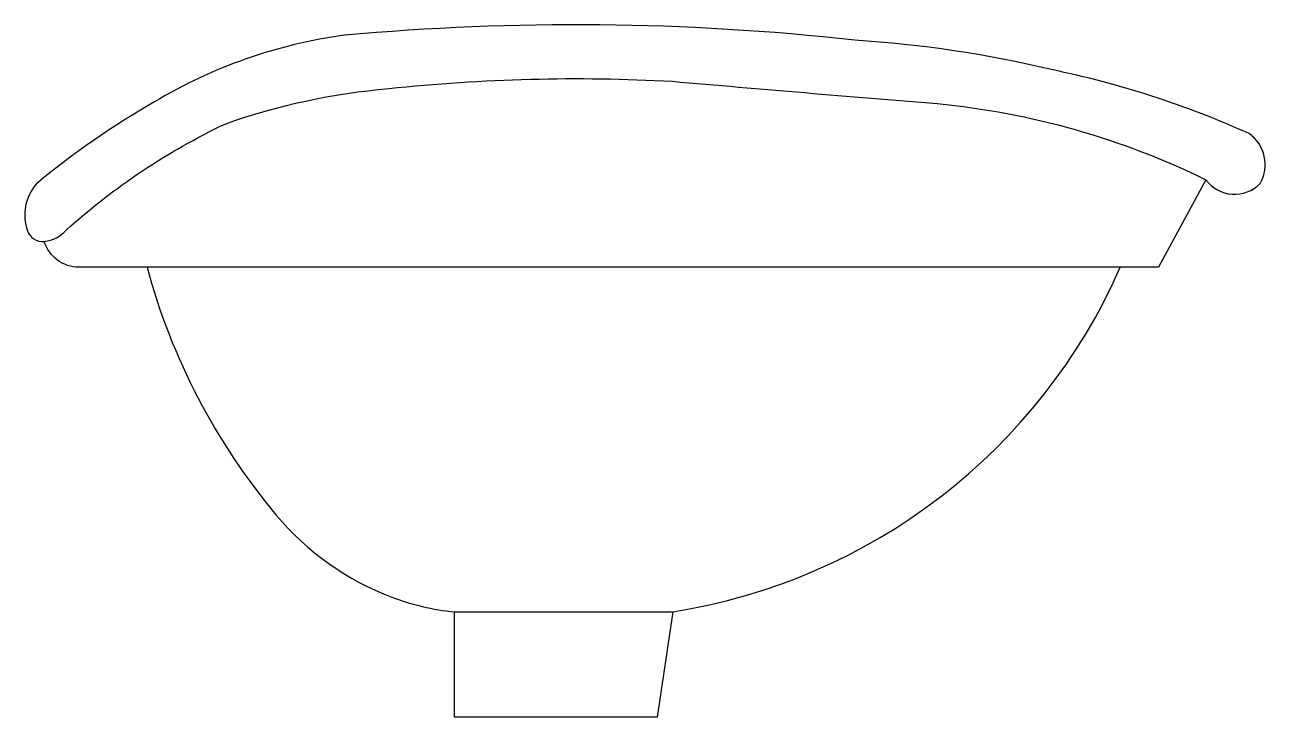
# Model space of a CAD drawing. Header units: millimetres. Extents: x 45.661 to 46.055, y -9.931 to -9.711.
import ezdxf

# ---------------------------------------------------------------- set-up
doc = ezdxf.new("R2010")
doc.units = ezdxf.units.MM
doc.header["$LTSCALE"] = 10

msp = doc.modelspace()

# ---------------------------------------------------------------- linework, layer by layer
for p, q in [((45.79773, -9.93118), (45.79773, -9.89768)), ((45.86708, -9.89768), (45.86218, -9.93118)), ((45.86218, -9.93118), (45.79773, -9.93118))]:
    msp.add_line(p, q)
for points in [[(46.03645, -9.76036, 0.46831), (46.05364, -9.76155, 0.391351), (46.05018, -9.74571, 0.054395), (45.98736, -9.72538, 0.042592), (45.92493, -9.71603, 0.050348), (45.76285, -9.71448, 0.102366), (45.70243, -9.73565, 0.043144), (45.66493, -9.76174, 0.267027), (45.66213, -9.7766, 0.346367), (45.66743, -9.77998, 0.192897), (45.6745, -9.7763, -0.07217), (45.72489, -9.74268, -0.064765), (45.77689, -9.73141, -0.040405), (45.86697, -9.72909, 0.00205), (45.95114, -9.73615, -0.089434), (46.03645, -9.76036, -7.127818)], [(46.03645, -9.76036), (46.02143, -9.78818), (45.67855, -9.78818, -0.328715), (45.66743, -9.77998, -0.01925)], [(45.7001, -9.78818, 0.108659), (45.74116, -9.86694, 0.128505), (45.77788, -9.89305, 0.066847), (45.79773, -9.89768), (45.86708, -9.89768, 0.255599), (46.00927, -9.78818, 0.255599)]]:
    msp.add_lwpolyline(points, format="xyb")

doc.saveas('drawing.dxf')
